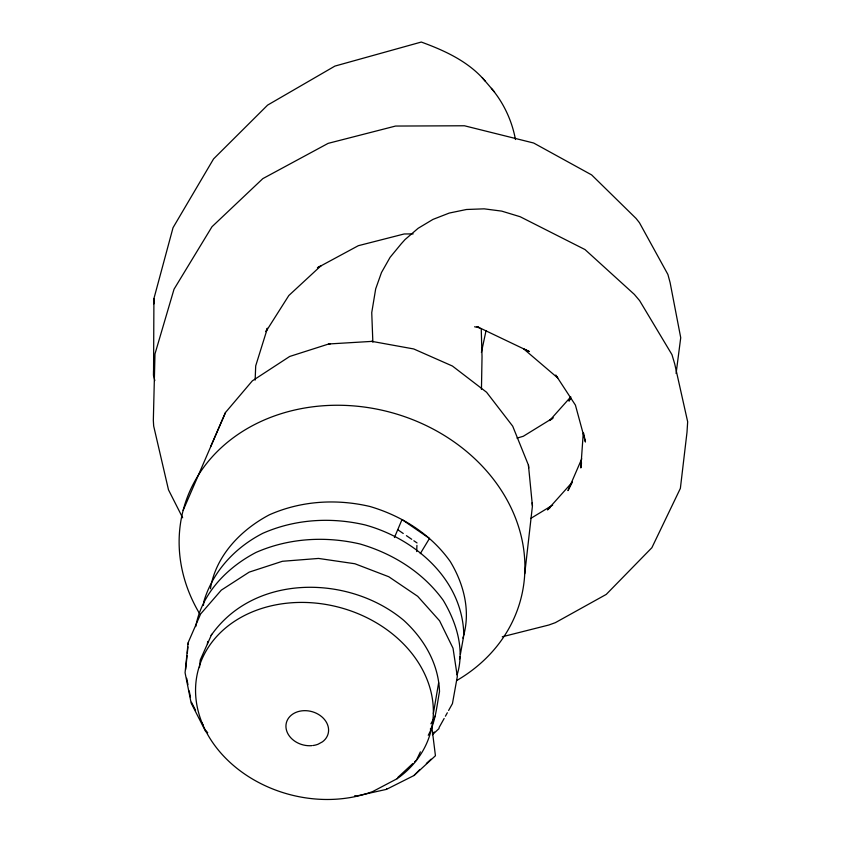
<?xml version="1.0" encoding="UTF-8"?>
<svg xmlns="http://www.w3.org/2000/svg" width="841" height="841" viewBox="0 0 841 841"><rect width="100%" height="100%" fill="white"/><g stroke="black" fill="none" stroke-linecap="round" stroke-linejoin="round"><path stroke-width="1.26" d="M153.882 303.864L153.924 298.566L173.036 227.69L213.561 158.917L267.617 105.104L334.928 66.082L421.288 42.05C444.857 50.639 468.731 61.572 485.246 81.157M154.818 380.574L153.546 375.496L153.924 298.566M153.546 375.496L153.577 370.65M481.451 389.351L482.03 356.752L481.241 328.894M255.138 380.09L255.706 365.856L267.354 328.505M416.684 551.559L416.926 545.399M583.255 433.147L580.816 467.943L581.53 462.792M188.121 642.629L185.073 672.737L191.149 703.034L205.719 731.607M185.672 669.478L187.059 655.686M187.312 653.173L187.953 646.908M188.205 644.395L188.458 641.893L200.631 613.962L221.309 590.13L249.199 572.122L282.408 561.283L318.529 558.435L354.891 563.754L388.784 576.747L417.683 596.301L439.58 620.784L453.026 648.222L457.315 676.521L452.447 703.612L448.61 710.477M195.732 626.587C201.682 593.494 227.028 567.475 256.148 552.369C288.905 538.04 325.414 535.917 360.074 544.001C392.978 553.63 422.991 572.322 443.249 600.337C456.432 622.487 464.926 649.168 457.178 674.692M203.417 605.446L203.816 601.599C212.794 571.344 235.059 547.523 262.855 533.278C295.054 519.107 330.976 516.952 365.078 524.921C415.422 538.776 462.802 579.806 463.833 635.197M199.475 667.565L200.263 660.006L211.722 634.272M210.45 588.763C215.632 555.933 240.726 529.893 269.351 514.818C301.004 500.794 336.358 498.608 369.914 506.482C401.798 515.859 430.792 534.182 450.229 561.473C464.074 584.348 471.076 611.996 462.876 638.13M207.433 643.975L207.695 641.483M524.742 573.741L532.437 505.956L528.432 465.126L512.705 426.177L486.582 392.253L452.426 366.035L413.709 348.952L371.932 341.383L328.778 343.969L289.703 356.458L252.321 380.868L225.514 412.468L210.618 446.729M676.09 373.488L680.726 337.714L670.098 282.555L667.901 274.46L639.454 222.728L636.059 218.439L591.654 174.917L533.667 143.023L464.432 125.772L395.554 126.055L328.148 143.359L262.823 178.628L211.995 226.723L174.034 289.199L154.986 353.893L153.335 420.437L153.672 426.03L168.494 489.83L182.676 517.804M433.367 713.578L438.645 682.766M428.258 735.286C435.543 721.914 436.721 706.356 439.507 691.649C438.624 663.707 424.032 638.845 403.743 620.343C349.152 574.519 254.287 573.425 211.102 635.47M459.512 659.27L459.964 656.737M460.416 654.203L463.601 636.458M481.409 352.453L486.035 330.639M354.965 795.586L354.702 796.427L386.45 789.373L413.982 775.528L419.827 769.526M386.45 789.373L386.702 788.522M267.249 328.253L265.924 331.627L288.831 295.517L320.999 265.756L317.414 267.774L358.319 245.698L404.153 233.977L413.141 233.893M394.429 537.525L402.019 519.57L429.478 538.45L420.279 553.662M183.138 510.371L225.514 412.468M581.73 458.818L567.969 490.639L572.416 482.051L547.491 509.888L550.182 507.554M570.545 397.614L568.989 401.115L570.85 398.066M420.384 751.875L416.442 760.169L414.592 761.893M430.897 723.796L435.291 715.859M439.044 727.633L444.143 718.477M445.425 716.196L447.338 712.758M430.319 729.042L431.875 727.181L435.438 755.744L413.982 775.528M570.787 396.857L549.604 420.574L552.558 418.503M432.432 733.794L434.324 732.038M432.421 734.719L439.044 728.548M397.867 777.41L412.731 763.617M426.355 763.502L431.023 759.192M553.294 417.798L523.291 436.279L517.015 438.119M530.618 518.498L552.663 505.105M502.266 636.774L548.847 625.01L555.333 622.666L606.245 594.408L651.88 547.712L680.369 488.39L687.002 432.242L687.665 421.762L674.724 363.953L671.97 354.65L639.602 300.615L634.356 294.413L585.01 249.567L520.127 216.715L501.688 211.112L484.143 208.841L466.492 209.493L449.273 213.057L432.989 219.396L418.114 228.31L405.078 239.527L401.294 243.732L390.098 257.325L381.488 272.516L375.685 288.862L371.743 312.621L372.857 342.161M371.217 341.425L371.932 341.383M328.778 343.969L330.282 343.885M474.587 326.781L479.633 327.801L477.026 326.571L529.273 351.527L523.607 348.836L557.751 377.966L555.796 375.012M397.951 529.851L403.249 533.488M406.424 535.664L411.733 539.302M413.846 540.752L417.031 542.929M206.034 730.808L207.727 732.742M491.386 88.358C503.685 102.896 512.001 120.799 515.459 139.522M482.345 77.782L494.561 92.047M556.774 376.568L575.423 405.12L585.441 442.019L583.601 433.126M191.475 702.256L195.554 710.256M201.956 722.818L203.123 725.1M186.681 678.288L187.942 684.595M189.204 690.903L190.465 697.21M528.432 465.126L528.716 468.027M532.122 502.813L532.437 505.956M199.622 613.699A174.56 147.333 14.9 0 1 262.466 420.773A174.56 147.333 14.9 0 1 495.023 481.336A174.56 147.333 14.9 0 1 456.568 680.621M311.895 745.641A21.582 17.219 14.8 0 1 286.066 724.29A21.582 17.219 14.8 0 1 316.468 713.326A21.582 17.219 14.8 0 1 322.45 741.836L318.077 744.222A21.582 17.219 14.8 0 1 312.968 745.525M397.173 778.692L372.794 791.507A120.305 96.841 14.8 0 1 195.879 697.694A120.305 96.841 14.8 0 1 356.763 613.152A120.305 96.841 14.8 0 1 397.173 778.692"/></g></svg>
